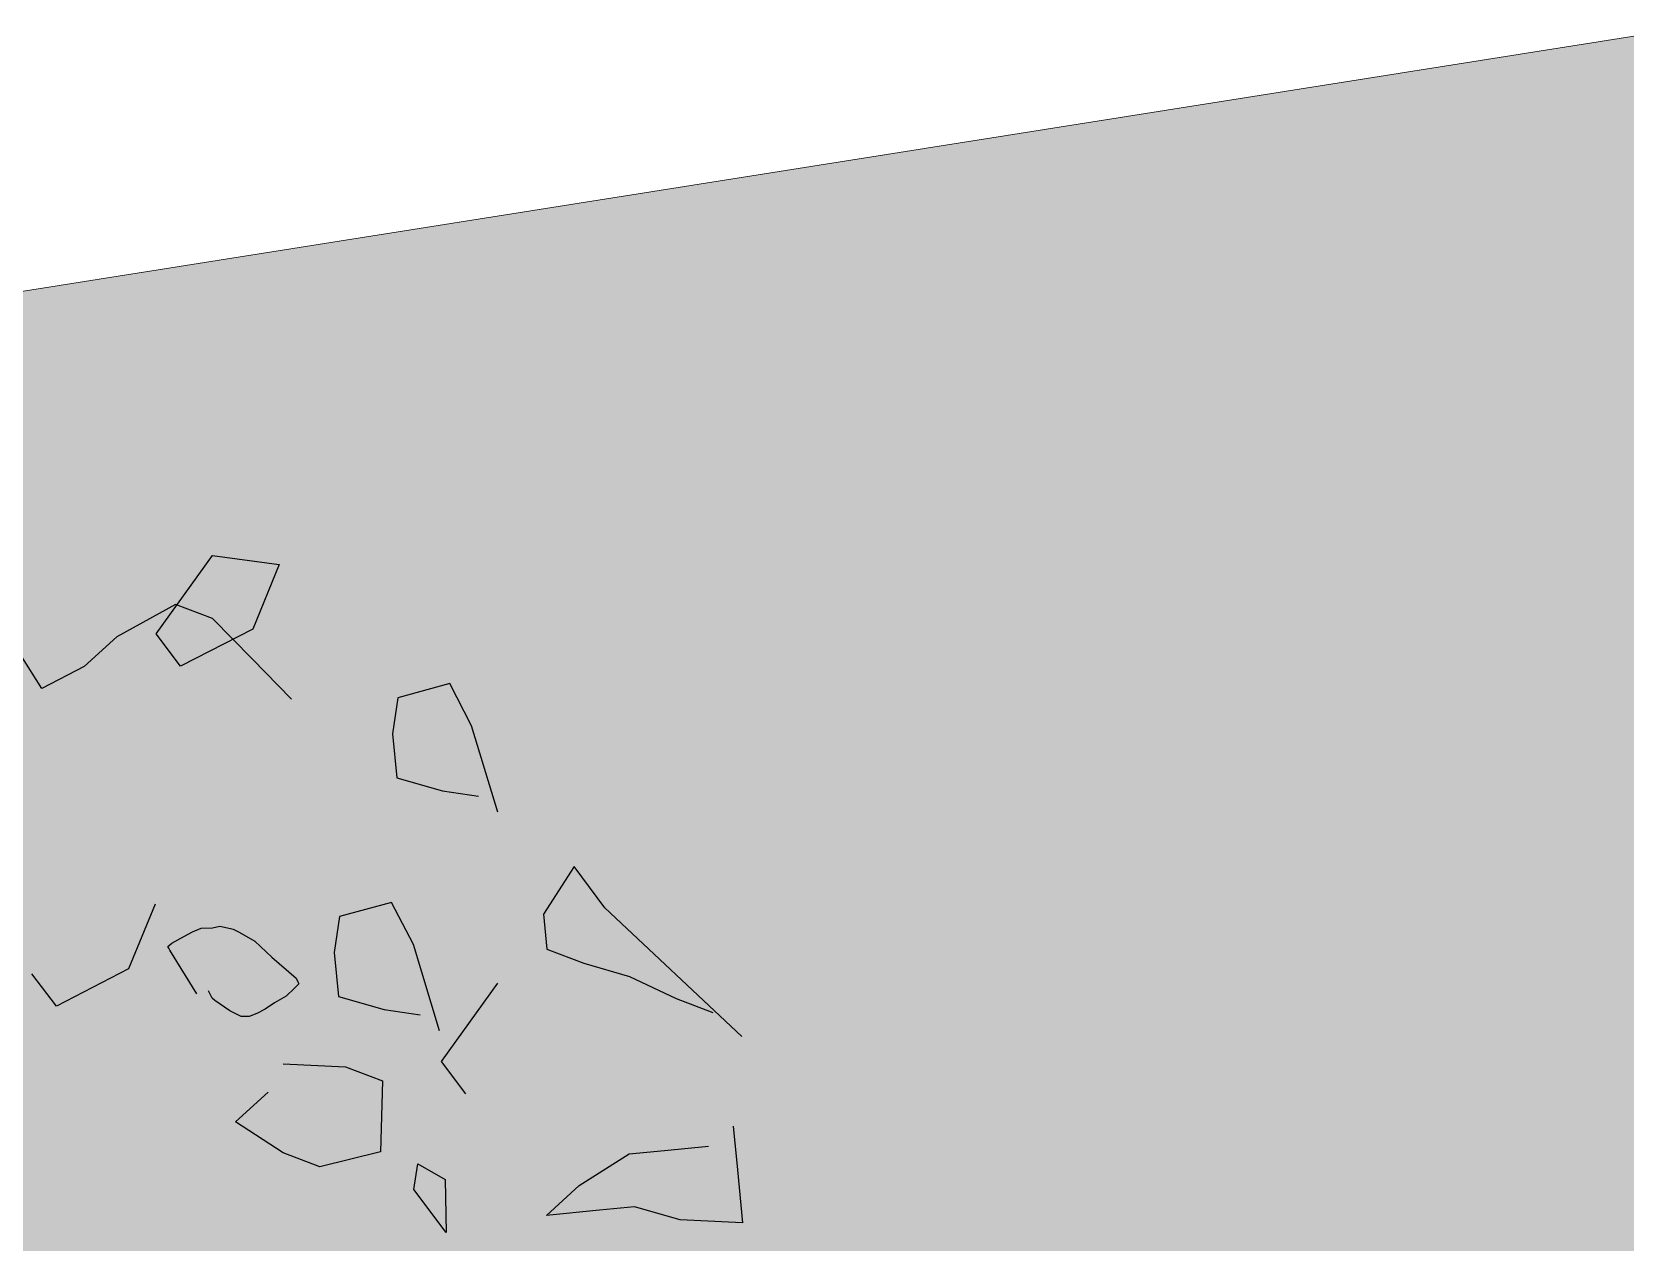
# Model space of a CAD drawing. Header units: metres. Extents: x 71066629 to 71645179, y 84793221 to 85208804.
# Drawn here: x 71368716 to 71372679, y 85037004 to 85040014 of the extents above; entities that cross this region are included whole.
import ezdxf

# ---------------------------------------------------------------- set-up
doc = ezdxf.new("R2010")
doc.units = ezdxf.units.M
doc.header["$LTSCALE"] = 1000
for name, color, linetype in [('A_SITEP_PLANT', 85, 'Continuous'), ('G-FRIE-FLWL', 6, 'Continuous'), ('G-PLTG', 105, 'Continuous')]:
    doc.layers.add(name, color=color, linetype=linetype)
doc.layers.add('G-ROAD-园区', color=175, linetype='Continuous', lineweight=13)

# ---------------------------------------------------------------- blocks, each defined once
blk = doc.blocks.new('A$C1F6C256B')
at = {"layer": 'A_SITEP_PLANT'}
for p, q in [((3249.197973627422, 4761.215573481459), (3342.693494050007, 4891.475529470248)), ((3249.197973627422, 4761.215573481459), (3342.693494050007, 4891.475529470248)), ((3342.693494050007, 4891.475529470248), (3453.423820877448, 4876.593698202632)), ((3342.693494050007, 4891.475529470248), (3453.423820877448, 4876.593698202632)), ((3453.423820877448, 4876.593698202632), (3409.490183883754, 4769.352078148775)), ((3453.423820877448, 4876.593698202632), (3409.490183883754, 4769.352078148775)), ((3289.742684768687, 4707.798850702704), (3249.197973627422, 4761.215573481459)), ((3289.742684768687, 4707.798850702704), (3249.197973627422, 4761.215573481459)), ((3409.490183883754, 4769.352078148775), (3289.742684768687, 4707.798850702704)), ((3409.490183883754, 4769.352078148775), (3289.742684768687, 4707.798850702704)), ((3247.66344381345, 4313.069798164885), (3203.538838111272, 4205.809302339359)), ((3247.66344381345, 4313.069798164885), (3203.538838111272, 4205.809302339359)), ((3203.538838111272, 4205.809302339359), (3084.018383198592, 4143.892848137824)), ((3203.538838111272, 4205.809302339359), (3084.018383198592, 4143.892848137824)), ((3084.018383198592, 4143.892848137824), (3043.246627774381, 4197.672797390114)), ((3084.018383198592, 4143.892848137824), (3043.246627774381, 4197.672797390114)), ((3722.451039089821, 4052.06412123004), (3815.946561446064, 4182.324076198449)), ((3722.451039089821, 4052.06412123004), (3815.946561446064, 4182.324076198449)), ((3762.995750311646, 3998.647398008121), (3722.451039089821, 4052.06412123004)), ((3762.995750311646, 3998.647398008121), (3722.451039089821, 4052.06412123004)), ((3676.647117171495, 3840.242052779504), (3683.067508242384, 3882.760826044134)), ((3676.647117171495, 3840.242052779504), (3683.067508242384, 3882.760826044134)), ((3683.067508242384, 3882.760826044134), (3728.858480652038, 3856.531667099189)), ((3683.067508242384, 3882.760826044134), (3728.858480652038, 3856.531667099189)), ((3730.039244128624, 3768.834022047376), (3676.647117171495, 3840.242052779504)), ((3730.039244128624, 3768.834022047376), (3676.647117171495, 3840.242052779504)), ((3728.858480652038, 3856.531667099189), (3730.039244128624, 3768.834022047376)), ((3728.858480652038, 3856.531667099189), (3730.039244128624, 3768.834022047376))]:
    blk.add_line(p, q, dxfattribs=at)
for points in [[(3473.7777669403, 4652.862259024725), (3408.382177790394, 4719.846033774054), (3342.86123439169, 4787.019895005884), (3281.68472097331, 4810.31102710063), (3184.00574272417, 4756.546881498769), (3130.018292300636, 4707.10293943109), (3060.049517724488, 4670.847760305129), (3025.15007722727, 4726.075626857579), (2945.10744744417, 4791.814179006964), (2875.039999249333, 4755.551023203414), (2911.633928154304, 4832.615341187833), (2905.87078643858, 4890.923711068404), (2757.206448630022, 4905.771885571652), (2639.156751982402, 4908.671610995429), (2551.794455887866, 4900.036807867116), (2448.359197664133, 4904.583486402611), (2302.586514096067, 4890.175458220649), (2174.312713720719, 4848.159243940259), (2073.761900265294, 4823.450783481036), (1942.616438440862, 4810.488495459605), (1812.916890687891, 4782.897226676054), (1726.894799330679, 4759.624770690134), (1642.305664752203, 4721.926305813075), (1556.382073184126, 4698.663585379749)], [(3815.98792652745, 4465.938790074782), (3772.433690073434, 4608.731229103403), (3736.075726087671, 4678.787530440459), (3650.159170234168, 4655.525505478668), (3641.288228249585, 4595.768941090908), (3648.497284107842, 4522.831590448011), (3724.308054984373, 4500.986893841618), (3783.960321308055, 4492.110971484362)], [(3815.98792652745, 4465.938790074782), (3772.433690073434, 4608.731229103403), (3736.075726087671, 4678.787530440459), (3650.159170234168, 4655.525505478668), (3641.288228249585, 4595.768941090908), (3648.497284107842, 4522.831590448011), (3724.308054984373, 4500.986893841618), (3783.960321308055, 4492.110971484362)], [(4220.716764963814, 4093.786956594908), (3993.579105072014, 4306.854195292981), (3942.692419131286, 4375.474492084875), (3891.589587161667, 4296.773652004282), (3897.352902778948, 4238.463523185666), (3958.536451840249, 4215.173086418625), (4034.261680077005, 4193.115682379692), (4111.419691478077, 4156.634028333239), (4172.596378725662, 4133.341137228825)], [(4220.716764963814, 4093.786956594908), (3993.579105072014, 4306.854195292981), (3942.692419131286, 4375.474492084875), (3891.589587161667, 4296.773652004282), (3897.352902778948, 4238.463523185666), (3958.536451840249, 4215.173086418625), (4034.261680077005, 4193.115682379692), (4111.419691478077, 4156.634028333239), (4172.596378725662, 4133.341137228825)], [(3719.422010531707, 4103.119247044902), (3675.848129017977, 4246.110444705264), (3639.502948350739, 4315.965533153911), (3553.566573463671, 4292.904025599681), (3544.702667193487, 4233.14815668395), (3551.911549150303, 4160.212564978603), (3627.62399413978, 4138.35637374717), (3687.374586350459, 4129.491945943097)], [(3719.422010531707, 4103.119247044902), (3675.848129017977, 4246.110444705264), (3639.502948350739, 4315.965533153911), (3553.566573463671, 4292.904025599681), (3544.702667193487, 4233.14815668395), (3551.911549150303, 4160.212564978603), (3627.62399413978, 4138.35637374717), (3687.374586350459, 4129.491945943097)], [(3317.064598315221, 4164.612892572331), (3271.963476828299, 4236.849194021052), (3270.286940296472, 4240.154510014108), (3268.458860298386, 4243.059178351716), (3275.258315209649, 4248.352494660125), (3290.035572935769, 4256.75511078845), (3309.586585075012, 4267.551140122348), (3323.866556777619, 4273.198154153273), (3342.681370496051, 4273.900783967139), (3354.936654675053, 4276.654761141806), (3372.485089553287, 4272.610958494974), (3377.215997171763, 4271.535879752337), (3387.132371936576, 4266.737731817644), (3412.875821516325, 4251.933838833531), (3441.162741823646, 4225.053456235881), (3481.383410764218, 4190.488966913486), (3484.507102134172, 4184.248098362732), (3486.144213136751, 4181.324554832478), (3478.807384450105, 4173.664109562233), (3464.900482257595, 4160.34058437738), (3445.349469974521, 4149.544555025117), (3429.99642591906, 4139.163448635372), (3416.440362890542, 4132.045308110857), (3403.649380061601, 4126.924367466912), (3390.140598140715, 4127.131849853817), (3371.335857192636, 4136.065180634818), (3346.474631197576, 4153.649190464552), (3342.434978384757, 4157.485510742612), (3339.19515631668, 4162.950328683131), (3338.435172580357, 4164.803558867716), (3335.883846274344, 4169.17265318791)], [(3317.064598315221, 4164.612892572331), (3271.963476828299, 4236.849194021052), (3270.286940296472, 4240.154510014108), (3268.458860298386, 4243.059178351716), (3275.258315209649, 4248.352494660125), (3290.035572935769, 4256.75511078845), (3309.586585075012, 4267.551140122348), (3323.866556777619, 4273.198154153273), (3342.681370496051, 4273.900783967139), (3354.936654675053, 4276.654761141806), (3372.485089553287, 4272.610958494974), (3377.215997171763, 4271.535879752337), (3387.132371936576, 4266.737731817644), (3412.875821516325, 4251.933838833531), (3441.162741823646, 4225.053456235881), (3481.383410764218, 4190.488966913486), (3484.507102134172, 4184.248098362732), (3486.144213136751, 4181.324554832478), (3478.807384450105, 4173.664109562233), (3464.900482257595, 4160.34058437738), (3445.349469974521, 4149.544555025117), (3429.99642591906, 4139.163448635372), (3416.440362890542, 4132.045308110857), (3403.649380061601, 4126.924367466912), (3390.140598140715, 4127.131849853817), (3371.335857192636, 4136.065180634818), (3346.474631197576, 4153.649190464552), (3342.434978384757, 4157.485510742612), (3339.19515631668, 4162.950328683131), (3338.435172580357, 4164.803558867716), (3335.883846274344, 4169.17265318791)], [(3460.002922233602, 4048.138985823287), (3563.438180313387, 4043.592307341867), (3624.621729446342, 4020.301870511816), (3621.619638509932, 3902.245608329831), (3520.970325265836, 3877.527412246389), (3459.872492746508, 3901.028797445033), (3381.170067557367, 3952.129696647287), (3435.164379937574, 4001.576093070325)], [(3460.002922233602, 4048.138985823287), (3563.438180313387, 4043.592307341867), (3624.621729446342, 4020.301870511816), (3621.619638509932, 3902.245608329831), (3520.970325265836, 3877.527412246389), (3459.872492746508, 3901.028797445033), (3381.170067557367, 3952.129696647287), (3435.164379937574, 4001.576093070325)], [(4205.966149303829, 3945.231723447097), (4213.155386128637, 3872.494890274655), (4221.810182084795, 3784.930317861523), (4118.269388429529, 3789.466565301031), (4042.556943440228, 3811.322756460489), (3984.252091471048, 3805.559962431318), (3896.889795375871, 3796.925159302657), (3950.857426837436, 3846.56961884987), (4033.902147556306, 3898.887328882702), (4092.214035240526, 3904.650818311929), (4165.047609308443, 3911.849616895081)], [(4205.966149303829, 3945.231723447097), (4213.155386128637, 3872.494890274655), (4221.810182084795, 3784.930317861523), (4118.269388429529, 3789.466565301031), (4042.556943440228, 3811.322756460489), (3984.252091471048, 3805.559962431318), (3896.889795375871, 3796.925159302657), (3950.857426837436, 3846.56961884987), (4033.902147556306, 3898.887328882702), (4092.214035240526, 3904.650818311929), (4165.047609308443, 3911.849616895081)]]:
    blk.add_lwpolyline(points, dxfattribs=at)
for points in [[(3249.197972906346, 4761.215576165123), (3249.197972906346, 4761.215576165123)], [(3249.197972906346, 4761.215576165123), (3249.197972906346, 4761.215576165123)], [(3722.451039461361, 4052.064123184449), (3722.451039461361, 4052.064123184449)], [(3722.451039461361, 4052.064123184449), (3722.451039461361, 4052.064123184449)]]:
    blk.add_lwpolyline(points, close=True, dxfattribs=at)

msp = doc.modelspace()

# ---------------------------------------------------------------- hatches: boundary and pattern name
at = {"layer": 'G-FRIE-FLWL'}
h = msp.add_hatch(dxfattribs=at)
h.set_pattern_fill('AR-HBONE', color=256, scale=1000, style=0)
h.set_pattern_definition([(45, (0, 0), (5.551115123125783e-14, 862.1045876226387), [1828.8, -609.6]), (135, (431.052, 431.052), (5.551115123125783e-14, 862.1045876226387), [1828.8, -609.6])])
edge = h.paths.add_edge_path()
edge.add_line((71320791.48423149, 85104859.34594029), (71320791.48423149, 85098859.352251))
edge.add_line((71320791.48423149, 85098859.352251), (71409191.48669386, 85098859.33353661))
edge.add_arc((71409191.48415345, 85086859.3325034), 12000.00103321698, 4.9332459752804425e-06, 89.99998787043887, ccw=False)
edge.add_line((71421191.48518667, 85086859.33353661), (71421191.4851866, 85029459.32375132))
edge.add_line((71421191.4851866, 85029459.32375132), (71427191.48518665, 85029459.32375132))
edge.add_line((71427191.48518665, 85029459.32375132), (71427191.48518667, 85086859.32976861))
edge.add_arc((71409191.48141867, 85086859.32976861), 18000.00376799703, 0, 89.99998080973377)
edge.add_line((71409191.48744747, 85104859.33353661), (71320791.48423149, 85104859.34594029))
at = {"layer": 'G-PLTG'}
h = msp.add_hatch(dxfattribs=at)
h.set_pattern_fill('CROSS', color=256, scale=500, style=0)
h.set_pattern_definition([(0, (0, 0), (793.75, 793.75), [396.875, -1190.625]), (90, (198.4375, -198.4375), (-793.75, 793.75), [396.875, -1190.625])])
h.paths.add_polyline_path([(71319266.16420974, 85061914.20373057), (71338259.79781386, 85064922.49975866), (71337581.37041855, 85069205.92175344), (71314395.56959212, 85065533.65166606), (71315881.2589365, 85056153.37831788), (71294500.83823174, 85052767.05234197), (71295617.83755454, 85045714.59619378), (71312696.30574921, 85048419.55982737), (71313572.33875631, 85042888.50511622), (71296493.87056583, 85040183.54148757), (71299649.65172836, 85020258.72341262), (71318608.1060342, 85020100.38491496), (71380689.756445, 85019539.15440606), (71377332.34291835, 85040737.02916977), (71356552.9134006, 85037445.89085911), (71358430.12698108, 85025593.63077186), (71331762.56001942, 85021369.90310389), (71328477.43625359, 85042111.35825635), (71322551.2879756, 85041172.74857809)])

# ---------------------------------------------------------------- linework, layer by layer
at = {"layer": 'G-ROAD-园区'}
msp.add_line((71377586.21805714, 85040777.2390436), (71356552.9134006, 85037445.89085911), dxfattribs=at)

# ---------------------------------------------------------------- block references
at = {"layer": 'A_SITEP_PLANT', "xscale": 1.5, "yscale": 1.5, "zscale": 1.5}
msp.add_blockref('A$C1F6C256B', (71364150.76904033, 85031374.63513067), dxfattribs=at)

doc.saveas('drawing.dxf')
